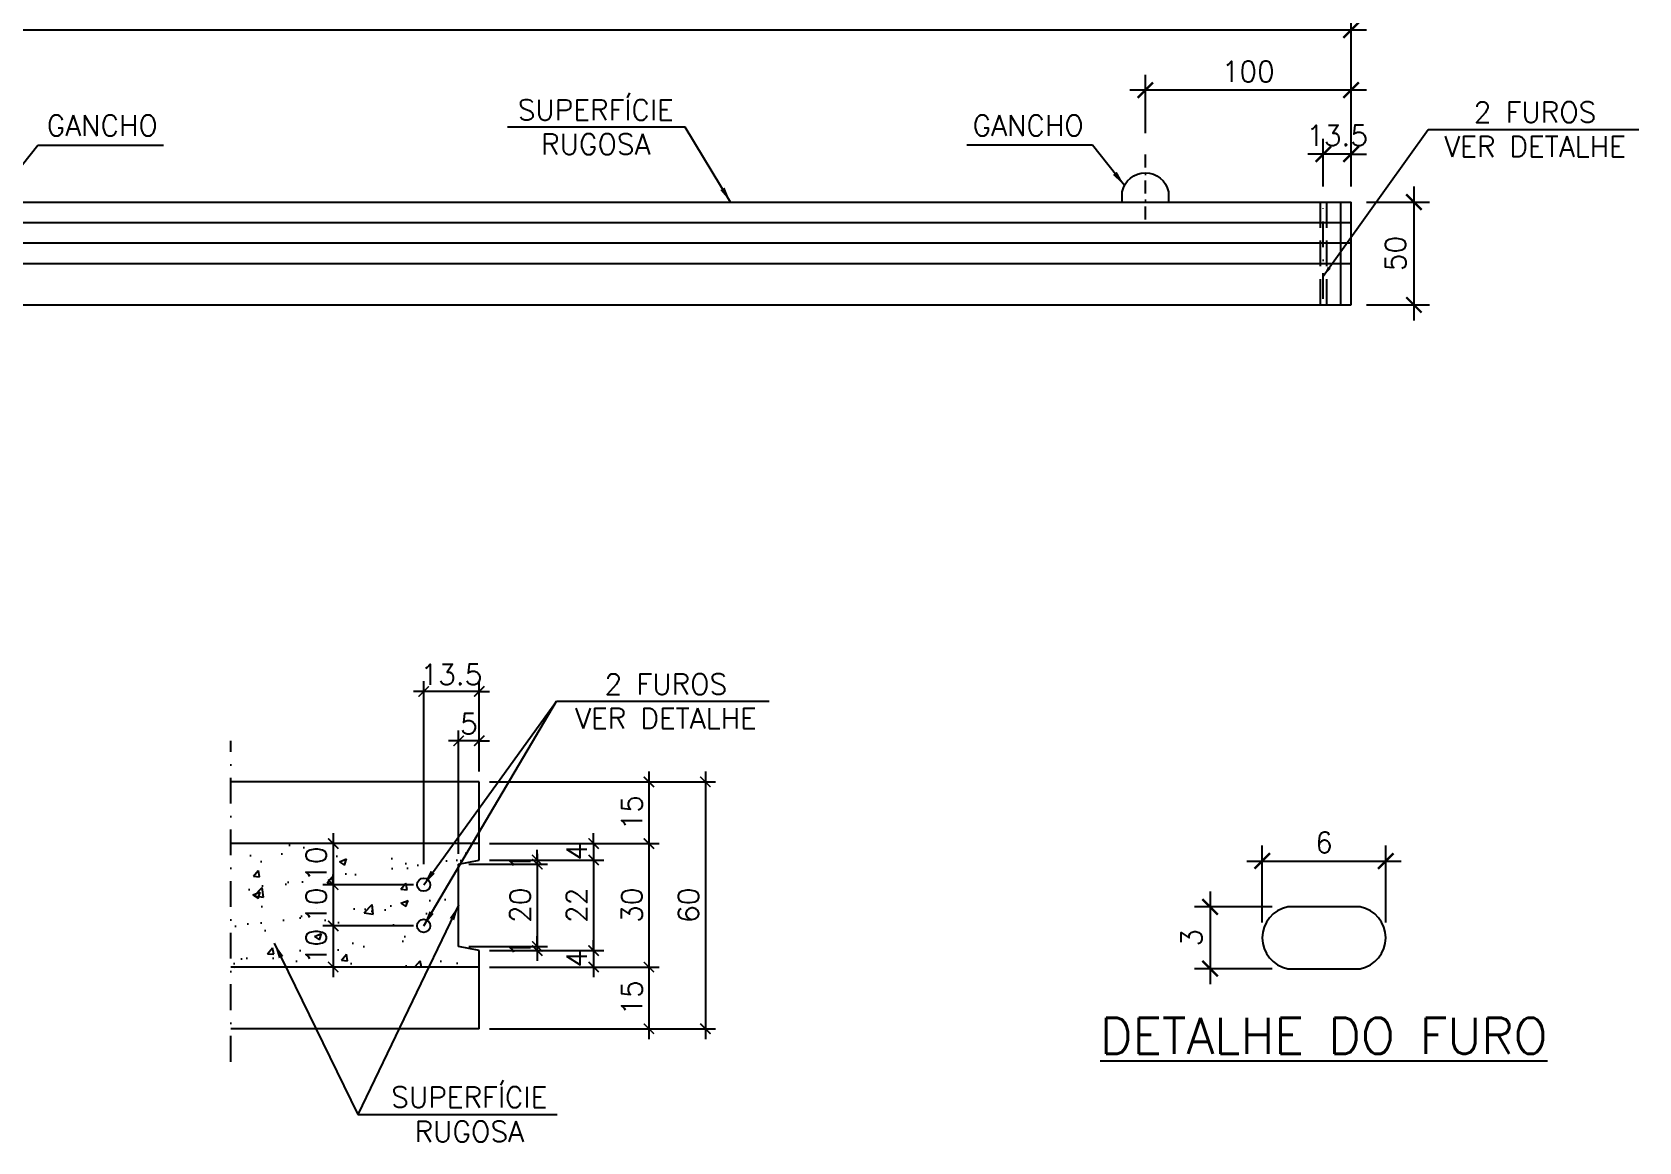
# Model space of a CAD drawing. Header units: centimetres. Extents: x 1658 to 6058, y 7825 to 9310.
# Drawn here: x 2265 to 3046, y 8263 to 8802 of the extents above; entities that cross this region are included whole.
import ezdxf

# ---------------------------------------------------------------- set-up
doc = ezdxf.new("R2010")
doc.units = ezdxf.units.CM
doc.header["$LTSCALE"] = 50
doc.header["$MEASUREMENT"] = 0
doc.header["$PDMODE"] = 67
doc.linetypes.add('DASHDOT', pattern=[1, 0.5, -0.25, 0, -0.25])
doc.linetypes.add('HIDDEN', pattern=[0.375, 0.25, -0.125])
for name, color, linetype in [('COTAS-PRECON', 1, 'Continuous'), ('HACHURAS-PRECON', 1, 'Continuous'), ('LINHA TRACEJADO-PRECON', 1, 'HIDDEN'), ('LINHA-01-PRECON', 1, 'Continuous'), ('LINHA-02-PRECON', 2, 'Continuous'), ('LINHA-03-PRECON', 3, 'Continuous'), ('LINHA-04-PRECON', 4, 'Continuous')]:
    doc.layers.add(name, color=color, linetype=linetype)
doc.styles.get("Standard").update_dxf_attribs({"font": 'romans.shx'})
doc.linetypes.add('ZIGZAG', pattern='A,0.0001,-0.2,[131,ltypeshp.shx,S=0.2,R=0,X=-0.2,Y=0],-0.4,[131,ltypeshp.shx,S=0.2,R=180,X=0.2,Y=0],-0.2', length=0.8001)
doc.dimstyles.new('ESC50-25', dxfattribs={"dimscale": 50, "dimtxt": 0.2, "dimasz": 0.1, "dimexe": 0.1, "dimexo": 0.1, "dimgap": 0.065, "dimtad": 1, "dimdec": 1, "dimlfac": 0.5, "dimzin": 12, "dimdsep": 46, "dimtxsty": 'Standard', "dimblk": 'ARCHTICK', "dimcen": 0.09, "dimdle": 0.1, "dimclrd": 256, "dimclre": 256, "dimclrt": 2, "dimaunit": 1, "dimazin": 0, "dimtfac": 1, "dimtdec": 1, "dimtix": 1, "dimtmove": 1, "dimatfit": 3, "dimfxl": 1, "dimtolj": 1, "dimtzin": 0, "dimlwd": -1, "dimlwe": -1, "dimarcsym": 0})
doc.dimstyles.new('ESC50-50', dxfattribs={"dimscale": 50, "dimtxt": 0.2, "dimasz": 0.15, "dimexe": 0.15, "dimexo": 0.15, "dimgap": 0.08, "dimtad": 1, "dimdec": 1, "dimzin": 12, "dimdsep": 46, "dimtxsty": 'Standard', "dimblk": 'ARCHTICK', "dimcen": 0.09, "dimdle": 0.15, "dimclrd": 256, "dimclre": 256, "dimclrt": 2, "dimazin": 3, "dimtfac": 1, "dimtdec": 1, "dimtix": 1, "dimtmove": 2, "dimatfit": 2, "dimfxl": 0.15, "dimtolj": 1, "dimtzin": 0, "dimarcsym": 0})
doc.dimstyles.new('ESC50-50 (10x)', dxfattribs={"dimscale": 50, "dimtxt": 0.2, "dimasz": 0.15, "dimexe": 0.15, "dimexo": 0.15, "dimgap": 0.08, "dimtad": 1, "dimlfac": 0.1, "dimzin": 12, "dimdsep": 46, "dimtxsty": 'Standard', "dimblk": 'ARCHTICK', "dimcen": 0.09, "dimdle": 0.15, "dimclrd": 256, "dimclre": 256, "dimclrt": 2, "dimazin": 3, "dimtfac": 1, "dimtix": 1, "dimtmove": 0, "dimatfit": 2, "dimfxl": 0.15, "dimtolj": 1, "dimtzin": 0, "dimarcsym": 0})

# ---------------------------------------------------------------- blocks, each defined once
blk = doc.blocks.new('_ArchTick')
at = {"color": 0, "linetype": 'ByBlock', "const_width": 0.15}
blk.add_lwpolyline([(-0.5, -0.5), (0.5, 0.5)], dxfattribs=at)
blk = doc.blocks.new('*D20')
at = {"layer": 'Defpoints', "color": 0, "transparency": 16777216}
for p in [(2922.65, 8399.53), (2862.65, 8362.2), (2922.65, 8362.2)]:
    blk.add_point(p, dxfattribs=at)
at = {"layer": 'LINHA-01-PRECON', "lineweight": -2, "transparency": 16777216}
for p, q in [((2862.65, 8369.7), (2862.65, 8407.03)), ((2922.65, 8369.7), (2922.65, 8407.03)), ((2855.15, 8399.53), (2930.15, 8399.53))]:
    blk.add_line(p, q, dxfattribs=at)
at = {"layer": 'LINHA-01-PRECON', "lineweight": -2, "transparency": 16777216, "xscale": 7.5, "yscale": 7.5, "zscale": 7.5, "rotation": 180}
blk.add_blockref('_ArchTick', (2862.65, 8399.53), dxfattribs=at)
at = {"layer": 'LINHA-01-PRECON', "lineweight": -2, "transparency": 16777216, "xscale": 7.5, "yscale": 7.5, "zscale": 7.5}
blk.add_blockref('_ArchTick', (2922.65, 8399.53), dxfattribs=at)
at = {"layer": 'LINHA-01-PRECON', "color": 2, "transparency": 16777216, "insert": (2892.65, 8408.53), "char_height": 10, "attachment_point": 5}
blk.add_mtext('\\A1;6', dxfattribs=at)
blk = doc.blocks.new('*D21')
at = {"layer": 'Defpoints', "color": 0, "transparency": 16777216}
for p in [(2875.03, 8377.2), (2837.27, 8347.2), (2875.03, 8347.2)]:
    blk.add_point(p, dxfattribs=at)
at = {"layer": 'LINHA-01-PRECON', "lineweight": -2, "transparency": 16777216}
for p, q in [((2837.27, 8384.7), (2837.27, 8339.7)), ((2867.53, 8377.2), (2829.77, 8377.2)), ((2867.53, 8347.2), (2829.77, 8347.2))]:
    blk.add_line(p, q, dxfattribs=at)
at = {"layer": 'LINHA-01-PRECON', "lineweight": -2, "transparency": 16777216, "xscale": 7.5, "yscale": 7.5, "zscale": 7.5}
for p, rotation in [((2837.27, 8377.2), 90), ((2837.27, 8347.2), 270)]:
    blk.add_blockref('_ArchTick', p, dxfattribs=dict(at, rotation=rotation))
at = {"layer": 'LINHA-01-PRECON', "color": 2, "transparency": 16777216, "insert": (2828.27, 8362.2), "char_height": 10, "attachment_point": 5, "rotation": 90}
blk.add_mtext('\\A1;3', dxfattribs=at)
blk = doc.blocks.new('*D46')
at = {"layer": 'COTAS-PRECON', "lineweight": -2, "transparency": 16777216}
for p, q in [((2936.35, 8727.25), (2936.35, 8662.25)), ((2913.31, 8719.75), (2943.85, 8719.75)), ((2913.31, 8669.75), (2943.85, 8669.75))]:
    blk.add_line(p, q, dxfattribs=at)
at = {"layer": 'Defpoints', "color": 0, "transparency": 16777216}
for p in [(2905.81, 8719.75), (2905.81, 8669.75, 96714.16), (2936.35, 8669.75)]:
    blk.add_point(p, dxfattribs=at)
at = {"layer": 'COTAS-PRECON', "lineweight": -2, "transparency": 16777216, "xscale": 7.5, "yscale": 7.5, "zscale": 7.5}
for p, rotation in [((2936.35, 8719.75), 90), ((2936.35, 8669.75), 270)]:
    blk.add_blockref('_ArchTick', p, dxfattribs=dict(at, rotation=rotation))
at = {"layer": 'COTAS-PRECON', "color": 2, "transparency": 16777216, "insert": (2927.35, 8694.75), "char_height": 10, "attachment_point": 5, "rotation": 90}
blk.add_mtext('\\A1;50', dxfattribs=at)
blk = doc.blocks.new('*D47')
at = {"layer": 'COTAS-PRECON', "lineweight": -2, "transparency": 16777216}
for p, q in [((2805.81, 8753.22), (2805.81, 8781.62)), ((2905.81, 8727.25), (2905.81, 8781.62)), ((2913.31, 8774.12), (2798.31, 8774.12))]:
    blk.add_line(p, q, dxfattribs=at)
at = {"layer": 'Defpoints', "color": 0, "transparency": 16777216}
for p in [(2805.81, 8774.12), (2805.81, 8745.72), (2905.81, 8719.75)]:
    blk.add_point(p, dxfattribs=at)
at = {"layer": 'COTAS-PRECON', "lineweight": -2, "transparency": 16777216, "xscale": 7.5, "yscale": 7.5, "zscale": 7.5, "rotation": 180}
blk.add_blockref('_ArchTick', (2805.81, 8774.12), dxfattribs=at)
at = {"layer": 'COTAS-PRECON', "lineweight": -2, "transparency": 16777216, "xscale": 7.5, "yscale": 7.5, "zscale": 7.5}
blk.add_blockref('_ArchTick', (2905.81, 8774.12), dxfattribs=at)
at = {"layer": 'COTAS-PRECON', "color": 2, "transparency": 16777216, "insert": (2855.81, 8783.12), "char_height": 10, "attachment_point": 5}
blk.add_mtext('\\A1;100', dxfattribs=at)
blk = doc.blocks.new('*D48')
at = {"layer": 'COTAS-PRECON', "lineweight": -2, "transparency": 16777216}
for p, q in [((2141.81, 8727.25), (2141.81, 8810.8)), ((2905.81, 8727.25), (2905.81, 8810.8)), ((2913.31, 8803.3), (2134.31, 8803.3))]:
    blk.add_line(p, q, dxfattribs=at)
at = {"layer": 'Defpoints', "color": 0, "transparency": 16777216}
for p in [(2141.81, 8803.3), (2141.81, 8719.75), (2905.81, 8719.75, 96721)]:
    blk.add_point(p, dxfattribs=at)
at = {"layer": 'COTAS-PRECON', "lineweight": -2, "transparency": 16777216, "xscale": 7.5, "yscale": 7.5, "zscale": 7.5, "rotation": 180}
blk.add_blockref('_ArchTick', (2141.81, 8803.3), dxfattribs=at)
at = {"layer": 'COTAS-PRECON', "lineweight": -2, "transparency": 16777216, "xscale": 7.5, "yscale": 7.5, "zscale": 7.5}
blk.add_blockref('_ArchTick', (2905.81, 8803.3), dxfattribs=at)
at = {"layer": 'COTAS-PRECON', "color": 2, "transparency": 16777216, "insert": (2523.81, 8812.3), "char_height": 10, "attachment_point": 5}
blk.add_mtext('\\A1;764', dxfattribs=at)
blk = doc.blocks.new('*D49')
at = {"layer": 'COTAS-PRECON', "lineweight": -2, "transparency": 16777216}
for p, q in [((2892.29, 8727.25), (2892.29, 8750.52)), ((2905.81, 8727.25), (2905.81, 8750.52)), ((2892.29, 8743.02), (2884.79, 8743.02)), ((2905.81, 8743.02), (2892.29, 8743.02)), ((2905.81, 8743.02), (2913.31, 8743.02))]:
    blk.add_line(p, q, dxfattribs=at)
at = {"layer": 'Defpoints', "color": 0, "transparency": 16777216}
for p in [(2892.29, 8743.02), (2892.29, 8719.75), (2905.81, 8719.75)]:
    blk.add_point(p, dxfattribs=at)
at = {"layer": 'COTAS-PRECON', "lineweight": -2, "transparency": 16777216, "xscale": 7.5, "yscale": 7.5, "zscale": 7.5}
blk.add_blockref('_ArchTick', (2892.29, 8743.02), dxfattribs=at)
at = {"layer": 'COTAS-PRECON', "lineweight": -2, "transparency": 16777216, "xscale": 7.5, "yscale": 7.5, "zscale": 7.5, "rotation": 180}
blk.add_blockref('_ArchTick', (2905.81, 8743.02), dxfattribs=at)
at = {"layer": 'COTAS-PRECON', "color": 2, "transparency": 16777216, "insert": (2899.05, 8752.02), "char_height": 10, "attachment_point": 5}
blk.add_mtext('\\A1;13.5', dxfattribs=at)
blk = doc.blocks.new('*D141')
at = {"layer": 'COTAS-PRECON', "transparency": 16777216}
for p, q in [((2564.51, 8443), (2564.51, 8403)), ((2487.03, 8438), (2569.51, 8438)), ((2487.03, 8408), (2569.51, 8408))]:
    blk.add_line(p, q, dxfattribs=at)
at = {"layer": 'Defpoints', "color": 0, "transparency": 16777216}
for p in [(2482.03, 8438), (2482.03, 8408), (2564.51, 8408)]:
    blk.add_point(p, dxfattribs=at)
at = {"layer": 'COTAS-PRECON', "transparency": 16777216, "xscale": 5, "yscale": 5, "zscale": 5}
for p, rotation in [((2564.51, 8438), 90), ((2564.51, 8408), 270)]:
    blk.add_blockref('_ArchTick', p, dxfattribs=dict(at, rotation=rotation))
at = {"layer": 'COTAS-PRECON', "color": 2, "transparency": 16777216, "insert": (2556.26, 8423), "char_height": 10, "attachment_point": 5, "rotation": 90}
blk.add_mtext('\\A1;15', dxfattribs=at)
blk = doc.blocks.new('*D142')
at = {"layer": 'COTAS-PRECON', "transparency": 16777216}
for p, q in [((2564.51, 8413), (2564.51, 8343)), ((2487.03, 8408), (2569.51, 8408)), ((2487.03, 8348), (2569.51, 8348))]:
    blk.add_line(p, q, dxfattribs=at)
at = {"layer": 'Defpoints', "color": 0, "transparency": 16777216}
for p in [(2482.03, 8408), (2482.03, 8348), (2564.51, 8348)]:
    blk.add_point(p, dxfattribs=at)
at = {"layer": 'COTAS-PRECON', "transparency": 16777216, "xscale": 5, "yscale": 5, "zscale": 5}
for p, rotation in [((2564.51, 8408), 90), ((2564.51, 8348), 270)]:
    blk.add_blockref('_ArchTick', p, dxfattribs=dict(at, rotation=rotation))
at = {"layer": 'COTAS-PRECON', "color": 2, "transparency": 16777216, "insert": (2556.26, 8378), "char_height": 10, "attachment_point": 5, "rotation": 90}
blk.add_mtext('\\A1;30', dxfattribs=at)
blk = doc.blocks.new('*D143')
at = {"layer": 'COTAS-PRECON', "transparency": 16777216}
for p, q in [((2564.51, 8353), (2564.51, 8313)), ((2487.03, 8348), (2569.51, 8348)), ((2487.03, 8318), (2569.51, 8318))]:
    blk.add_line(p, q, dxfattribs=at)
at = {"layer": 'Defpoints', "color": 0, "transparency": 16777216}
for p in [(2482.03, 8348), (2482.03, 8318), (2564.51, 8318)]:
    blk.add_point(p, dxfattribs=at)
at = {"layer": 'COTAS-PRECON', "transparency": 16777216, "xscale": 5, "yscale": 5, "zscale": 5}
for p, rotation in [((2564.51, 8348), 90), ((2564.51, 8318), 270)]:
    blk.add_blockref('_ArchTick', p, dxfattribs=dict(at, rotation=rotation))
at = {"layer": 'COTAS-PRECON', "color": 2, "transparency": 16777216, "insert": (2556.26, 8333), "char_height": 10, "attachment_point": 5, "rotation": 90}
blk.add_mtext('\\A1;15', dxfattribs=at)
blk = doc.blocks.new('*D144')
at = {"layer": 'COTAS-PRECON', "transparency": 16777216}
for p, q in [((2537.65, 8408), (2537.65, 8413)), ((2487.03, 8408), (2542.65, 8408)), ((2537.65, 8408), (2537.65, 8400)), ((2487.03, 8400), (2542.65, 8400)), ((2537.65, 8400), (2537.65, 8395))]:
    blk.add_line(p, q, dxfattribs=at)
at = {"layer": 'Defpoints', "color": 0, "transparency": 16777216}
for p in [(2482.03, 8408), (2482.03, 8400), (2537.65, 8400)]:
    blk.add_point(p, dxfattribs=at)
at = {"layer": 'COTAS-PRECON', "transparency": 16777216, "xscale": 5, "yscale": 5, "zscale": 5}
for p, rotation in [((2537.65, 8408), 270), ((2537.65, 8400), 90)]:
    blk.add_blockref('_ArchTick', p, dxfattribs=dict(at, rotation=rotation))
at = {"layer": 'COTAS-PRECON', "color": 2, "transparency": 16777216, "insert": (2529.4, 8404), "char_height": 10, "attachment_point": 5, "rotation": 90}
blk.add_mtext('\\A1;4', dxfattribs=at)
blk = doc.blocks.new('*D145')
at = {"layer": 'COTAS-PRECON', "transparency": 16777216}
for p, q in [((2537.65, 8405), (2537.65, 8351)), ((2487.03, 8400), (2542.65, 8400)), ((2487.03, 8356), (2542.65, 8356))]:
    blk.add_line(p, q, dxfattribs=at)
at = {"layer": 'Defpoints', "color": 0, "transparency": 16777216}
for p in [(2482.03, 8400), (2482.03, 8356), (2537.65, 8356)]:
    blk.add_point(p, dxfattribs=at)
at = {"layer": 'COTAS-PRECON', "transparency": 16777216, "xscale": 5, "yscale": 5, "zscale": 5}
for p, rotation in [((2537.65, 8400), 90), ((2537.65, 8356), 270)]:
    blk.add_blockref('_ArchTick', p, dxfattribs=dict(at, rotation=rotation))
at = {"layer": 'COTAS-PRECON', "color": 2, "transparency": 16777216, "insert": (2529.4, 8378), "char_height": 10, "attachment_point": 5, "rotation": 90}
blk.add_mtext('\\A1;22', dxfattribs=at)
blk = doc.blocks.new('*D146')
at = {"layer": 'COTAS-PRECON', "transparency": 16777216}
for p, q in [((2537.65, 8356), (2537.65, 8361)), ((2487.03, 8356), (2542.65, 8356)), ((2537.65, 8356), (2537.65, 8348)), ((2487.03, 8348), (2542.65, 8348)), ((2537.65, 8348), (2537.65, 8343))]:
    blk.add_line(p, q, dxfattribs=at)
at = {"layer": 'Defpoints', "color": 0, "transparency": 16777216}
for p in [(2482.03, 8356), (2482.03, 8348), (2537.65, 8348)]:
    blk.add_point(p, dxfattribs=at)
at = {"layer": 'COTAS-PRECON', "transparency": 16777216, "xscale": 5, "yscale": 5, "zscale": 5}
for p, rotation in [((2537.65, 8356), 270), ((2537.65, 8348), 90)]:
    blk.add_blockref('_ArchTick', p, dxfattribs=dict(at, rotation=rotation))
at = {"layer": 'COTAS-PRECON', "color": 2, "transparency": 16777216, "insert": (2529.4, 8352), "char_height": 10, "attachment_point": 5, "rotation": 90}
blk.add_mtext('\\A1;4', dxfattribs=at)
blk = doc.blocks.new('*D147')
at = {"layer": 'COTAS-PRECON', "transparency": 16777216}
for p, q in [((2591.95, 8443), (2591.95, 8313)), ((2487.03, 8438), (2596.95, 8438)), ((2487.03, 8318), (2596.95, 8318))]:
    blk.add_line(p, q, dxfattribs=at)
at = {"layer": 'Defpoints', "color": 0, "transparency": 16777216}
for p in [(2482.03, 8438), (2482.03, 8318), (2591.95, 8318)]:
    blk.add_point(p, dxfattribs=at)
at = {"layer": 'COTAS-PRECON', "transparency": 16777216, "xscale": 5, "yscale": 5, "zscale": 5}
for p, rotation in [((2591.95, 8438), 90), ((2591.95, 8318), 270)]:
    blk.add_blockref('_ArchTick', p, dxfattribs=dict(at, rotation=rotation))
at = {"layer": 'COTAS-PRECON', "color": 2, "transparency": 16777216, "insert": (2583.7, 8378), "char_height": 10, "attachment_point": 5, "rotation": 90}
blk.add_mtext('\\A1;60', dxfattribs=at)
blk = doc.blocks.new('*D148')
at = {"layer": 'COTAS-PRECON', "transparency": 16777216}
for p, q in [((2472.03, 8403), (2472.03, 8462.93)), ((2482.03, 8443), (2482.03, 8462.93)), ((2472.03, 8457.93), (2467.03, 8457.93)), ((2482.03, 8457.93), (2472.03, 8457.93)), ((2482.03, 8457.93), (2487.03, 8457.93))]:
    blk.add_line(p, q, dxfattribs=at)
at = {"layer": 'Defpoints', "color": 0, "transparency": 16777216}
for p in [(2472.03, 8457.93), (2482.03, 8438), (2472.03, 8398)]:
    blk.add_point(p, dxfattribs=at)
at = {"layer": 'COTAS-PRECON', "transparency": 16777216, "xscale": 5, "yscale": 5, "zscale": 5}
blk.add_blockref('_ArchTick', (2472.03, 8457.93), dxfattribs=at)
at = {"layer": 'COTAS-PRECON', "transparency": 16777216, "xscale": 5, "yscale": 5, "zscale": 5, "rotation": 180}
blk.add_blockref('_ArchTick', (2482.03, 8457.93), dxfattribs=at)
at = {"layer": 'COTAS-PRECON', "color": 2, "transparency": 16777216, "insert": (2477.03, 8466.18), "char_height": 10, "attachment_point": 5}
blk.add_mtext('\\A1;5', dxfattribs=at)
blk = doc.blocks.new('*D149')
at = {"layer": 'COTAS-PRECON', "transparency": 16777216}
for p, q in [((2455.03, 8481.89), (2450.03, 8481.89)), ((2455.03, 8398), (2455.03, 8486.89)), ((2482.03, 8481.89), (2455.03, 8481.89)), ((2482.03, 8443), (2482.03, 8486.89)), ((2482.03, 8481.89), (2487.03, 8481.89))]:
    blk.add_line(p, q, dxfattribs=at)
at = {"layer": 'Defpoints', "color": 0, "transparency": 16777216}
for p in [(2455.03, 8481.89), (2482.03, 8438), (2455.03, 8393)]:
    blk.add_point(p, dxfattribs=at)
at = {"layer": 'COTAS-PRECON', "transparency": 16777216, "xscale": 5, "yscale": 5, "zscale": 5}
blk.add_blockref('_ArchTick', (2455.03, 8481.89), dxfattribs=at)
at = {"layer": 'COTAS-PRECON', "transparency": 16777216, "xscale": 5, "yscale": 5, "zscale": 5, "rotation": 180}
blk.add_blockref('_ArchTick', (2482.03, 8481.89), dxfattribs=at)
at = {"layer": 'COTAS-PRECON', "color": 2, "transparency": 16777216, "insert": (2468.53, 8490.14), "char_height": 10, "attachment_point": 5}
blk.add_mtext('\\A1;13.5', dxfattribs=at)
blk = doc.blocks.new('*D150')
at = {"layer": 'COTAS-PRECON', "transparency": 16777216}
for p, q in [((2510.23, 8400), (2510.23, 8405)), ((2477.03, 8398), (2515.23, 8398)), ((2487.03, 8400), (2515.23, 8400)), ((2510.23, 8400), (2510.23, 8398)), ((2510.23, 8398), (2510.23, 8393))]:
    blk.add_line(p, q, dxfattribs=at)
at = {"layer": 'Defpoints', "color": 0, "transparency": 16777216}
for p in [(2472.03, 8398), (2482.03, 8400), (2510.23, 8398)]:
    blk.add_point(p, dxfattribs=at)
at = {"layer": 'COTAS-PRECON', "transparency": 16777216, "xscale": 5, "yscale": 5, "zscale": 5}
for p, rotation in [((2510.23, 8400), 270), ((2510.23, 8398), 90)]:
    blk.add_blockref('_ArchTick', p, dxfattribs=dict(at, rotation=rotation))
at = {"layer": 'COTAS-PRECON', "color": 2, "transparency": 16777216, "insert": (2501.98, 8399), "char_height": 10, "attachment_point": 5, "rotation": 90}
blk.add_mtext('\\A1;1', dxfattribs=at)
blk = doc.blocks.new('*D151')
at = {"layer": 'COTAS-PRECON', "transparency": 16777216}
for p, q in [((2477.03, 8398), (2515.23, 8398)), ((2510.23, 8403), (2510.23, 8353)), ((2477.03, 8358), (2515.23, 8358))]:
    blk.add_line(p, q, dxfattribs=at)
at = {"layer": 'Defpoints', "color": 0, "transparency": 16777216}
for p in [(2472.03, 8398), (2472.03, 8358), (2510.23, 8358)]:
    blk.add_point(p, dxfattribs=at)
at = {"layer": 'COTAS-PRECON', "transparency": 16777216, "xscale": 5, "yscale": 5, "zscale": 5}
for p, rotation in [((2510.23, 8398), 90), ((2510.23, 8358), 270)]:
    blk.add_blockref('_ArchTick', p, dxfattribs=dict(at, rotation=rotation))
at = {"layer": 'COTAS-PRECON', "color": 2, "transparency": 16777216, "insert": (2501.98, 8378), "char_height": 10, "attachment_point": 5, "rotation": 90}
blk.add_mtext('\\A1;20', dxfattribs=at)
blk = doc.blocks.new('*D152')
at = {"layer": 'COTAS-PRECON', "transparency": 16777216}
for p, q in [((2477.03, 8358), (2515.23, 8358)), ((2510.23, 8358), (2510.23, 8363)), ((2510.23, 8358), (2510.23, 8356)), ((2487.03, 8356), (2515.23, 8356)), ((2510.23, 8356), (2510.23, 8351))]:
    blk.add_line(p, q, dxfattribs=at)
at = {"layer": 'Defpoints', "color": 0, "transparency": 16777216}
for p in [(2472.03, 8358), (2482.03, 8356), (2510.23, 8356)]:
    blk.add_point(p, dxfattribs=at)
at = {"layer": 'COTAS-PRECON', "transparency": 16777216, "xscale": 5, "yscale": 5, "zscale": 5}
for p, rotation in [((2510.23, 8358), 270), ((2510.23, 8356), 90)]:
    blk.add_blockref('_ArchTick', p, dxfattribs=dict(at, rotation=rotation))
at = {"layer": 'COTAS-PRECON', "color": 2, "transparency": 16777216, "insert": (2501.98, 8357), "char_height": 10, "attachment_point": 5, "rotation": 90}
blk.add_mtext('\\A1;1', dxfattribs=at)
blk = doc.blocks.new('*D153')
at = {"layer": 'COTAS-PRECON', "transparency": 16777216}
for p, q in [((2411.05, 8413), (2411.05, 8383)), ((2450.03, 8388), (2406.05, 8388))]:
    blk.add_line(p, q, dxfattribs=at)
at = {"layer": 'Defpoints', "color": 0, "transparency": 16777216}
for p in [(2411.05, 8408), (2411.05, 8388), (2455.03, 8388)]:
    blk.add_point(p, dxfattribs=at)
at = {"layer": 'COTAS-PRECON', "transparency": 16777216, "xscale": 5, "yscale": 5, "zscale": 5}
for p, rotation in [((2411.05, 8408), 90), ((2411.05, 8388), 270)]:
    blk.add_blockref('_ArchTick', p, dxfattribs=dict(at, rotation=rotation))
at = {"layer": 'COTAS-PRECON', "color": 2, "transparency": 16777216, "insert": (2402.8, 8398), "char_height": 10, "attachment_point": 5, "rotation": 90}
blk.add_mtext('\\A1;10', dxfattribs=at)
blk = doc.blocks.new('*D154')
at = {"layer": 'COTAS-PRECON', "transparency": 16777216}
for p, q in [((2450.03, 8388), (2406.05, 8388)), ((2411.05, 8388), (2411.05, 8393)), ((2411.05, 8388), (2411.05, 8368)), ((2450.03, 8368), (2406.05, 8368)), ((2411.05, 8368), (2411.05, 8363))]:
    blk.add_line(p, q, dxfattribs=at)
at = {"layer": 'Defpoints', "color": 0, "transparency": 16777216}
for p in [(2455.03, 8388), (2411.05, 8368), (2455.03, 8368)]:
    blk.add_point(p, dxfattribs=at)
at = {"layer": 'COTAS-PRECON', "transparency": 16777216, "xscale": 5, "yscale": 5, "zscale": 5}
for p, rotation in [((2411.05, 8388), 270), ((2411.05, 8368), 90)]:
    blk.add_blockref('_ArchTick', p, dxfattribs=dict(at, rotation=rotation))
at = {"layer": 'COTAS-PRECON', "color": 2, "transparency": 16777216, "insert": (2402.8, 8378), "char_height": 10, "attachment_point": 5, "rotation": 90}
blk.add_mtext('\\A1;10', dxfattribs=at)
blk = doc.blocks.new('*D155')
at = {"layer": 'COTAS-PRECON', "transparency": 16777216}
for p, q in [((2411.05, 8373), (2411.05, 8343)), ((2450.03, 8368), (2406.05, 8368))]:
    blk.add_line(p, q, dxfattribs=at)
at = {"layer": 'Defpoints', "color": 0, "transparency": 16777216}
for p in [(2455.03, 8368), (2411.05, 8348), (2411.05, 8348)]:
    blk.add_point(p, dxfattribs=at)
at = {"layer": 'COTAS-PRECON', "transparency": 16777216, "xscale": 5, "yscale": 5, "zscale": 5}
for p, rotation in [((2411.05, 8368), 90), ((2411.05, 8348), 270)]:
    blk.add_blockref('_ArchTick', p, dxfattribs=dict(at, rotation=rotation))
at = {"layer": 'COTAS-PRECON', "color": 2, "transparency": 16777216, "insert": (2402.8, 8358), "char_height": 10, "attachment_point": 5, "rotation": 90}
blk.add_mtext('\\A1;10', dxfattribs=at)

msp = doc.modelspace()

# ---------------------------------------------------------------- hatches: boundary and pattern name
at = {"layer": 'HACHURAS-PRECON'}
h = msp.add_hatch(dxfattribs=at)
h.set_pattern_fill('AR-CONC', color=256, scale=5)
h.set_pattern_definition([(50, (3500.198, 8589.395), (35.863, -3.1376), [3.75, -41.25]), (355, (3500.198, 8589.395), (-6.9376, 37.6096), [3, -33]), (100.4514, (3503.187, 8589.133), (28.9254, 34.472), [3.187, -35.0571]), (46.184, (3500.2, 8599.395), (53.362, -8.276), [5.625, -61.875]), (96.6356, (3504.645, 8598.705), (46.733, 48.706), [4.7805, -52.5857]), (351.184, (3500.2, 8599.395), (46.733, 48.706), [4.5, -49.5]), (21, (3505.198, 8596.895), (29.84535, -20.13094), [3.75, -41.25]), (326, (3505.198, 8596.895), (12.1658, 36.2575), [3, -33]), (71.4514, (3507.685, 8595.217), (42.0111, 16.1266), [3.187, -35.0571]), (37.5, (3500.198, 8589.395), (0.60799, 16.64469), [0, -32.6, 0, -33.5, 0, -33.125]), (7.5, (3500.198, 8589.395), (13.15348, 19.72059), [0, -19.1, 0, -31.85, 0, -12.625]), (327.5, (3489.048, 8589.395), (26.69112, -1.12774), [0, -12.5, 0, -39, 0, -51.75]), (317.5, (3484.048, 8589.395), (29.1593, 5.00525), [0, -16.25, 0, -25.9, 0, -36.75])])
h.paths.add_polyline_path([(2482.03, 8348.004), (2482.03, 8356.004), (2472.03, 8358.004), (2472.03, 8398.004), (2482.03, 8400.004), (2482.03, 8408.004), (2361.287, 8408.004), (2361.287, 8348.004)])
h.paths.add_polyline_path([(2458.23, 8368.004, -1), (2451.83, 8368.004, -1)], flags=16)
h.paths.add_polyline_path([(2451.83, 8388.004, -1), (2458.23, 8388.004, -1)], flags=16)
h.paths.add_polyline_path([(2410.3, 8388.123), (2395.3, 8388.123), (2395.3, 8407.885), (2410.3, 8407.885)], flags=24)
h.paths.add_polyline_path([(2410.3, 8368.123), (2395.3, 8368.123), (2395.3, 8387.885), (2410.3, 8387.885)], flags=24)
h.paths.add_polyline_path([(2410.3, 8348.123), (2395.3, 8348.123), (2395.3, 8367.885), (2410.3, 8367.885)], flags=24)

# ---------------------------------------------------------------- linework, layer by layer
at = {"layer": 'LINHA TRACEJADO-PRECON'}
for p, q in [((2890.71, 8719.754, 96721), (2890.71, 8669.754, 193435.163)), ((2893.91, 8719.754, 96721), (2893.91, 8669.754, 193435.163))]:
    msp.add_line(p, q, dxfattribs=at)
at = {"layer": 'LINHA TRACEJADO-PRECON', "ltscale": 1000}
msp.add_line((2900.81, 8669.754, 96714.163), (2900.81, 8719.754), dxfattribs=at)
at = {"layer": 'LINHA-01-PRECON', "linetype": 'DASHDOT', "ltscale": 0.25}
msp.add_line((2805.81, 8711.331, 96721), (2805.81, 8745.722, 96721), dxfattribs=at)
at = {"layer": 'LINHA-01-PRECON', "linetype": 'DASHDOT', "ltscale": 0.5}
msp.add_line((2892.286, 8672.754, 96721), (2892.286, 8719.754, 96721), dxfattribs=at)
at = {"layer": 'LINHA-01-PRECON', "color": 2, "linetype": 'DASHDOT', "ltscale": 0.5}
msp.add_lwpolyline([(2361.287, 8302.004), (2361.287, 8458.004)], dxfattribs=at)
at = {"layer": 'LINHA-02-PRECON'}
for p, q in [((2482.03, 8438.004), (2361.287, 8438.004)), ((2482.03, 8408.004), (2482.03, 8438.004)), ((2482.03, 8318.004), (2482.03, 8348.004)), ((2482.03, 8318.004), (2361.287, 8318.004))]:
    msp.add_line(p, q, dxfattribs=at)
for points in [[(2910.268, 8377.203), (2875.027, 8377.203)], [(2875.027, 8347.203), (2910.268, 8347.203)]]:
    msp.add_lwpolyline(points, dxfattribs=at)
for centre, start, end in [((2877.925, 8362.203), 100.932538, 259.067462), ((2907.37, 8362.203), 280.932538, 79.067462)]:
    msp.add_arc(centre, 15.277, start, end, dxfattribs=at)
at = {"layer": 'LINHA-03-PRECON', "linetype": 'ZIGZAG', "ltscale": 0.15}
msp.add_line((2141.81, 8719.754), (2905.796, 8719.754), dxfattribs=at)
at = {"layer": 'LINHA-03-PRECON'}
for p, q in [((2905.81, 8703.754, 96721), (2905.81, 8719.754, 96721)), ((2905.81, 8709.704, 96721), (2141.81, 8709.704)), ((2905.81, 8693.754, 96721), (2905.81, 8703.754, 96721)), ((2905.81, 8699.704, 96721), (2141.81, 8699.704)), ((2905.81, 8683.754, 96721), (2905.81, 8693.754, 96721)), ((2905.81, 8689.704, 96721), (2141.81, 8689.704)), ((2905.81, 8669.754, 193435.163), (2905.81, 8683.754, 96721)), ((2141.81, 8669.754, 96714.163), (2905.81, 8669.754, 193435.163)), ((2482.03, 8408.004), (2361.287, 8408.004)), ((2482.03, 8400.004), (2482.03, 8408.004)), ((2482.03, 8348.004), (2482.03, 8356.004)), ((2482.03, 8348.004), (2361.287, 8348.004))]:
    msp.add_line(p, q, dxfattribs=at)
at = {"layer": 'LINHA-03-PRECON', "linetype": 'ZIGZAG', "ltscale": 0.1}
for p, q in [((2472.03, 8398.004), (2482.03, 8400.004)), ((2472.03, 8358.004), (2472.03, 8398.004)), ((2482.03, 8356.004), (2472.03, 8358.004))]:
    msp.add_line(p, q, dxfattribs=at)
at = {"layer": 'LINHA-03-PRECON'}
for centre in [(2455.03, 8388.004), (2455.03, 8368.004)]:
    msp.add_circle(centre, 3.2, dxfattribs=at)
at = {"layer": 'LINHA-04-PRECON', "ltscale": 0.5, "elevation": 96721}
msp.add_lwpolyline([(2794.582, 8719.754), (2794.582, 8724.754, -0.8160626), (2817.038, 8724.754), (2817.038, 8719.754)], format="xyb", dxfattribs=at)

# ---------------------------------------------------------------- texts
at = {"layer": 'LINHA-01-PRECON', "color": 2, "attachment_point": 5}
for s, insert, char_height in [('\\A1;SUPERFÍCIE\\PRUGOSA', (2538.651, 8756.153), 10), ('\\A1;2 FUROS\\PVER DETALHE', (2995.215, 8755.056, 96721), 10), ('\\A1;GANCHO', (2298.786, 8756.954), 10), ('\\A1;GANCHO', (2748.834, 8756.954, 96721), 10), ('\\A1;2 FUROS\\PVER DETALHE', (2572.759, 8477.176), 10), ('\\A1;{\\L\\C4;DETALHE DO FURO}', (2892.576, 8314.596), 17.5), ('\\A1;SUPERFÍCIE\\PRUGOSA', (2477.165, 8276.386), 10)]:
    msp.add_mtext(s, dxfattribs=dict(at, insert=insert, char_height=char_height))

# ---------------------------------------------------------------- dimensions: what is measured, and where the dimension line sits
at = {"layer": 'COTAS-PRECON'}
for base, p1, p2, angle, dimstyle, picture, middle in [((2141.81, 8803.303), (2905.81, 8719.754, 96721), (2141.81, 8719.754), 180, 'ESC50-50', '*D48', (2523.81, 8812.303)), ((2805.81, 8774.119, 96721), (2905.81, 8719.754, 96721), (2805.81, 8745.722, 96721), 180, 'ESC50-50', '*D47', (2855.81, 8783.119, 96721)), ((2892.286, 8743.017, 96721), (2905.81, 8719.754, 96721), (2892.286, 8719.754, 96721), 180, 'ESC50-50', '*D49', (2899.048, 8752.017, 96721)), ((2936.349, 8669.754, 96721), (2905.81, 8719.754, 96721), (2905.81, 8669.754, 193435.163), 90, 'ESC50-50', '*D46', (2927.349, 8694.754, 96721)), ((2455.03, 8481.886), (2482.03, 8438.004), (2455.03, 8393.004), 180, 'ESC50-25', '*D149', (2468.53, 8490.136)), ((2472.03, 8457.928), (2482.03, 8438.004), (2472.03, 8398.004), 180, 'ESC50-25', '*D148', (2477.03, 8466.178)), ((2564.506, 8408.004), (2482.03, 8438.004), (2482.03, 8408.004), 90, 'ESC50-25', '*D141', (2556.256, 8423.004)), ((2591.955, 8318.004), (2482.03, 8438.004), (2482.03, 8318.004), 90, 'ESC50-25', '*D147', (2583.705, 8378.004)), ((2564.506, 8348.004), (2482.03, 8408.004), (2482.03, 8348.004), 90, 'ESC50-25', '*D142', (2556.256, 8378.004)), ((2537.647, 8400.004), (2482.03, 8408.004), (2482.03, 8400.004), 90, 'ESC50-25', '*D144', (2529.397, 8404.004)), ((2510.232, 8398.004), (2482.03, 8400.004), (2472.03, 8398.004), 90, 'ESC50-25', '*D150', (2501.982, 8399.004)), ((2537.647, 8356.004), (2482.03, 8400.004), (2482.03, 8356.004), 90, 'ESC50-25', '*D145', (2529.397, 8378.004)), ((2510.232, 8358.004), (2472.03, 8398.004), (2472.03, 8358.004), 90, 'ESC50-25', '*D151', (2501.982, 8378.004)), ((2411.05, 8368.004), (2455.03, 8388.004), (2455.03, 8368.004), 90, 'ESC50-25', '*D154', (2402.8, 8378.004)), ((2510.232, 8356.004), (2472.03, 8358.004), (2482.03, 8356.004), 90, 'ESC50-25', '*D152', (2501.982, 8357.004)), ((2537.647, 8348.004), (2482.03, 8356.004), (2482.03, 8348.004), 90, 'ESC50-25', '*D146', (2529.397, 8352.004)), ((2564.506, 8318.004), (2482.03, 8348.004), (2482.03, 8318.004), 90, 'ESC50-25', '*D143', (2556.256, 8333.004))]:
    dim = msp.add_linear_dim(base=base, p1=p1, p2=p2, angle=angle, dimstyle=dimstyle, dxfattribs=at)
    dim.commit()
    dim.dimension.update_dxf_attribs({"geometry": picture, "text_midpoint": middle})
for base, p1, p2, picture, middle in [((2411.05, 8388.004), (2411.05, 8408.004), (2455.03, 8388.004), '*D153', (2411.05, 8398.004)), ((2411.05, 8348.004), (2455.03, 8368.004), (2411.05, 8348.004), '*D155', (2411.05, 8358.004))]:
    dim = msp.add_linear_dim(base=base, p1=p1, p2=p2, angle=90, dimstyle='ESC50-25', dxfattribs=at)
    dim.commit()
    dim.dimension.update_dxf_attribs({"geometry": picture, "text_midpoint": middle, "dimtype": 160})
at = {"layer": 'LINHA-01-PRECON'}
dim = msp.add_linear_dim(base=(2922.648, 8399.528), p1=(2862.648, 8362.203), p2=(2922.648, 8362.203), dimstyle='ESC50-50 (10x)', dxfattribs=at)
dim.commit()
dim.dimension.update_dxf_attribs({"geometry": '*D20', "text_midpoint": (2892.648, 8408.528)})
dim = msp.add_linear_dim(base=(2837.275, 8347.203), p1=(2875.027, 8377.203), p2=(2875.027, 8347.203), angle=90, dimstyle='ESC50-50 (10x)', dxfattribs=at)
dim.commit()
dim.dimension.update_dxf_attribs({"geometry": '*D21', "text_midpoint": (2828.275, 8362.203)})

# ---------------------------------------------------------------- leaders
at = {"layer": 'COTAS-PRECON'}
for points in [[(2455.03, 8388.004), (2519.665, 8477.176)], [(2472.03, 8378.004), (2423.091, 8276.386)]]:
    msp.add_leader(points, dimstyle='ESC50-50', override={"dimgap": 0.08, "dimtad": 1}, dxfattribs=at)
at = {"layer": 'LINHA-01-PRECON'}
for points, dimstyle in [([(2604.158, 8719.754), (2582.193, 8756.153), (2495.835, 8756.153)], 'ESC50-50'), ([(2892.286, 8683.754), (2943.264, 8755.056), (3045.691, 8755.056)], 'ESC50-25'), ([(2251.952, 8727.794), (2267.468, 8747.349), (2328.53, 8747.349)], 'ESC50-50'), ([(2795.669, 8727.794), (2780.153, 8747.349), (2719.09, 8747.349)], 'ESC50-50'), ([(2455.03, 8368.004), (2519.665, 8477.176), (2622.892, 8477.176)], 'ESC50-50'), ([(2382.43, 8359.533), (2423.091, 8276.386), (2519.982, 8276.386)], 'ESC50-50')]:
    msp.add_leader(points, dimstyle=dimstyle, dxfattribs=at)

doc.saveas('drawing.dxf')
